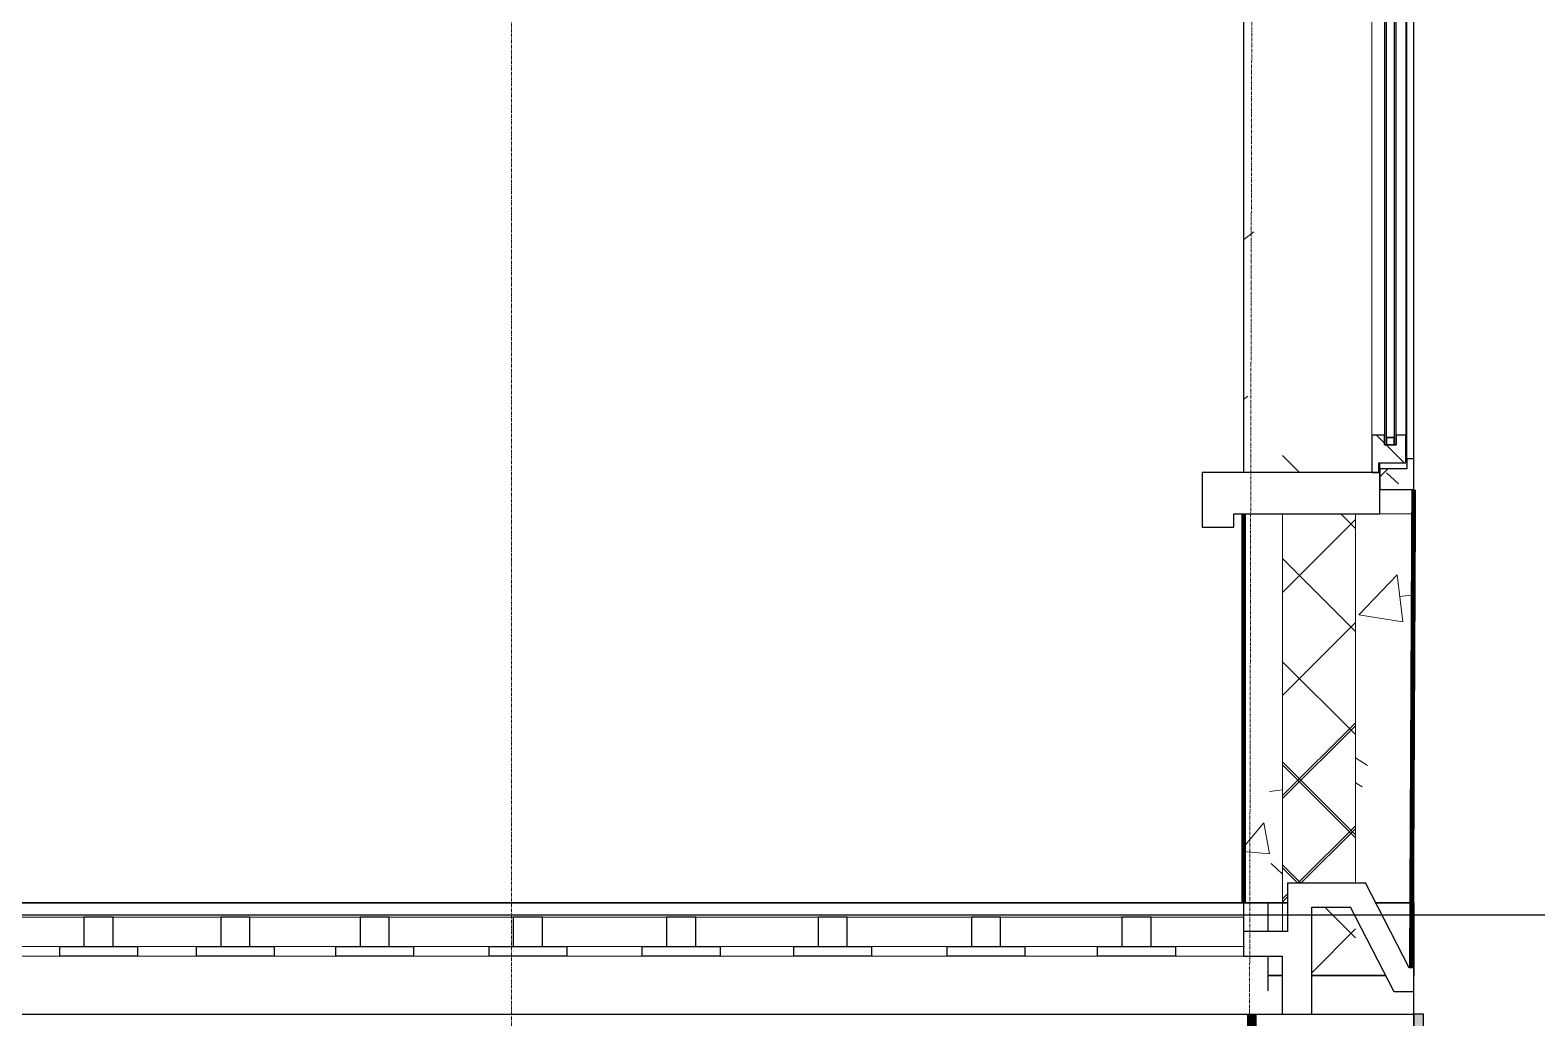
# Model space of a CAD drawing. Header units: inches. Extents: x -2431 to 214825, y 3 to 92804.
# Drawn here: x 171862 to 174963, y 11804 to 13836 of the extents above; entities that cross this region are included whole.
import ezdxf

# ---------------------------------------------------------------- set-up
doc = ezdxf.new("R2010")
doc.units = ezdxf.units.IN
doc.header["$MEASUREMENT"] = 0
doc.linetypes.add('Линия сетки', pattern=[22.225, 12.7, -3.175, 3.175, -3.175])
for name, color, linetype, lineweight in [('A-FLOR', 250, 'Continuous', 9), ('A-GLAZ', 250, 'Continuous', 9), ('A-WALL', 250, 'Continuous', 9), ('A-WALL-PATT', 250, 'Continuous', 25), ('S-FNDN', 250, 'Continuous', 9), ('S-GRID', 250, 'Continuous', 9)]:
    doc.layers.add(name, color=color, linetype=linetype, lineweight=lineweight)
doc.layers.add('Стены', color=250, linetype='Continuous')
doc.layers.add('Фундамент', color=30, linetype='Continuous')

# ---------------------------------------------------------------- blocks, each defined once
blk = doc.blocks.new('Окно 3-Откидное - Среднее глухое - Один переплет с многокамерным стеклопакетом - 30674-99 - Окно 3-Откидное - Среднее глухое - Один переплет с многокамерным стеклопакетом - 30674-99-V5-Сечение 1')
at = {"layer": 'A-GLAZ'}
h = blk.add_hatch(dxfattribs=at)
h.set_pattern_fill('FP_7', color=256, style=0, pattern_type=2)
h.set_pattern_definition([(45, (18648.64, 22050), (-84.853, 84.853), [])])
h.paths.add_polyline_path([(18649, 18850), (18669.7, 18850), (18669.7, 18913), (18655.7, 18913), (18655.7, 18893), (18599.7, 18893), (18599.7, 18850)], flags=0)
h.paths.add_polyline_path([(18669.7, 20187), (18669.7, 20250), (18599.7, 20250), (18599.7, 20207), (18655.7, 20207), (18655.7, 20187)], flags=0)
h = blk.add_hatch(dxfattribs=at)
h.set_pattern_fill('FP_6', color=256, style=0, pattern_type=2)
h.set_pattern_definition([(135, (18648.64, 22050), (-70.7107, -70.7107), [])])
h.paths.add_polyline_path([(18583.7, 18885), (18597.7, 18885), (18597.7, 18905), (18653.7, 18905), (18653.7, 18962), (18633.7, 18962), (18633.7, 18942), (18609.7, 18942), (18609.7, 18962), (18583.7, 18962)], flags=0)
h.paths.add_polyline_path([(18649, 20138), (18653.7, 20138), (18653.7, 20195), (18597.7, 20195), (18597.7, 20215), (18583.7, 20215), (18583.7, 20138), (18609.7, 20138), (18609.7, 20158), (18633.7, 20158), (18633.7, 20138)], flags=0)
for p, q in [((18669.7, 20300), (18599.7, 20300)), ((18599.7, 20300), (18599.7, 20250)), ((18669.7, 20250), (18669.7, 20300)), ((18599.7, 20250), (18669.7, 20250)), ((18599.7, 20195), (18599.7, 20207)), ((18655.7, 18913), (18655.7, 20187)), ((18669.7, 18913), (18669.7, 20187)), ((18583.7, 18962), (18583.7, 20138)), ((18653.7, 20138), (18653.7, 18962)), ((18599.7, 18893), (18599.7, 18905)), ((18669.7, 18850), (18599.7, 18850)), ((18599.7, 18850), (18599.7, 18800)), ((18669.7, 18800), (18669.7, 18850)), ((18599.7, 18800), (18669.7, 18800))]:
    blk.add_line(p, q, dxfattribs=at)
at = {"layer": 'A-GLAZ', "lineweight": 25}
for p, q in [((18599.7, 20250), (18599.7, 20207)), ((18669.7, 20250), (18599.7, 20250)), ((18669.7, 20187), (18669.7, 20250)), ((18597.7, 20215), (18583.7, 20215)), ((18583.7, 20215), (18583.7, 20138)), ((18597.7, 20195), (18597.7, 20215)), ((18653.7, 20195), (18597.7, 20195)), ((18599.7, 20207), (18655.7, 20207)), ((18653.7, 20138), (18653.7, 20195)), ((18655.7, 20207), (18655.7, 20187)), ((18655.7, 20187), (18669.7, 20187)), ((18583.7, 20138), (18609.7, 20138)), ((18613.7, 20158), (18609.7, 20158)), ((18609.7, 20158), (18609.7, 18942)), ((18609.7, 20138), (18609.7, 20158)), ((18609.7, 20158), (18633.7, 20158)), ((18613.7, 18942), (18613.7, 20158)), ((18633.7, 20158), (18629.7, 20158)), ((18629.7, 20158), (18629.7, 18942)), ((18633.7, 18942), (18633.7, 20158)), ((18633.7, 20158), (18633.7, 20138)), ((18633.7, 20138), (18653.7, 20138)), ((18609.7, 18962), (18583.7, 18962)), ((18583.7, 18962), (18583.7, 18885)), ((18609.7, 18942), (18609.7, 18962)), ((18653.7, 18962), (18633.7, 18962)), ((18633.7, 18962), (18633.7, 18942)), ((18653.7, 18905), (18653.7, 18962)), ((18609.7, 18942), (18613.7, 18942)), ((18633.7, 18942), (18609.7, 18942)), ((18629.7, 18942), (18633.7, 18942)), ((18597.7, 18885), (18597.7, 18905)), ((18597.7, 18905), (18653.7, 18905)), ((18599.7, 18893), (18599.7, 18850)), ((18655.7, 18893), (18599.7, 18893)), ((18669.7, 18913), (18655.7, 18913)), ((18655.7, 18913), (18655.7, 18893)), ((18669.7, 18850), (18669.7, 18913)), ((18583.7, 18885), (18597.7, 18885)), ((18599.7, 18850), (18669.7, 18850))]:
    blk.add_line(p, q, dxfattribs=at)
at = {"layer": 'A-GLAZ', "lineweight": 35}
for p, q in [((18629.7, 20158), (18613.7, 20158)), ((18613.7, 20158), (18613.7, 20143)), ((18613.7, 20143), (18629.7, 20143)), ((18629.7, 20143), (18629.7, 20158)), ((18629.7, 18957), (18613.7, 18957)), ((18613.7, 18957), (18613.7, 18942)), ((18629.7, 18942), (18629.7, 18957)), ((18613.7, 18942), (18629.7, 18942))]:
    blk.add_line(p, q, dxfattribs=at)

msp = doc.modelspace()

# ---------------------------------------------------------------- hatches: boundary and pattern name
at = {"layer": 'Фундамент'}
h = msp.add_hatch(color=256, dxfattribs=at)
h.dxf.hatch_style = 1
h.paths.add_polyline_path([(174729.57652, 11811.36464), (174709.57652, 11811.36464), (174709.57652, 11678.34898), (174729.57652, 11678.34898)])
h.paths.add_polyline_path([(174729.57652, 11532.75151), (174709.57652, 11532.75151), (174709.57652, 11429.1432), (174729.57652, 11429.1432)])
h.paths.add_polyline_path([(174729.57652, 11302.2367), (174709.57652, 11302.2367), (174709.57652, 11241.06709), (174729.57652, 11241.68919)])
h.paths.add_polyline_path([(174729.57652, 11241.68919), (174709.57652, 11241.06709), (174709.57652, 10539.79951), (174710.64231, 11217.99518), (174717.92362, 11217.99518), (174717.92362, 11197.26391), (174729.57652, 11197.2456)])
h.paths.add_polyline_path([(174729.57652, 11043.97377), (174717.92362, 11043.97377), (174717.92362, 10939.63744), (174729.57652, 10939.63744)], flags=17)
h.paths.add_polyline_path([(174717.92362, 10966.06242), (174710.2464, 10966.06242), (174710.20487, 10939.63744), (174717.92362, 10939.63744)], flags=17)
h.paths.add_polyline_path([(174717.92362, 11043.97377), (174710.36883, 11043.97377), (174710.2464, 10966.06242), (174717.92362, 10966.06242)], flags=17)

# ---------------------------------------------------------------- linework, layer by layer
for p, q in [((174637.57652, 12925.74682), (174274.02103, 12925.74682)), ((174274.02103, 12925.74682), (174274.02103, 12840.74682)), ((174639.57652, 12840.74682), (174639.57652, 12925.74682)), ((174274.02103, 12840.74682), (174274.02103, 12813.45519)), ((174339.30598, 12813.45519), (174339.30598, 12840.74682)), ((174339.30598, 12840.74682), (174639.57652, 12840.74682)), ((174274.02103, 12813.45519), (174339.30598, 12813.45519)), ((174449.57652, 12081.37272), (174610.02404, 12081.37272)), ((174449.57652, 12081.37272), (174610.02404, 12081.37272)), ((174700.02404, 11907.16003), (174610.02404, 12081.37272)), ((174700.02404, 11907.16003), (174610.02404, 12081.37272)), ((171333.69363, 12040.74682), (174359.57652, 12040.74682)), ((171333.69363, 12040.74682), (174359.57652, 12040.74682)), ((171333.69363, 12040.74682), (174359.57652, 12040.74682)), ((171333.69363, 12040.74682), (174359.57652, 12040.74682)), ((172032.61092, 12010.74682), (171972.61092, 12010.74682)), ((171972.61092, 12010.74682), (171972.61092, 11950.74682)), ((172032.61092, 12010.74682), (171972.61092, 12010.74682)), ((171972.61092, 12010.74682), (171972.61092, 11950.74682)), ((172032.61092, 12010.74682), (171972.61092, 12010.74682)), ((171972.61092, 12010.74682), (171972.61092, 11950.74682)), ((172032.61092, 12010.74682), (171972.61092, 12010.74682)), ((171972.61092, 12010.74682), (171972.61092, 11950.74682)), ((172032.61092, 11950.74682), (172032.61092, 12010.74682)), ((172032.61092, 11950.74682), (172032.61092, 12010.74682)), ((172032.61092, 11950.74682), (172032.61092, 12010.74682)), ((172032.61092, 11950.74682), (172032.61092, 12010.74682)), ((172314.25194, 12010.74682), (172254.25194, 12010.74682)), ((172254.25194, 12010.74682), (172254.25194, 11950.74682)), ((172314.25194, 12010.74682), (172254.25194, 12010.74682)), ((172254.25194, 12010.74682), (172254.25194, 11950.74682)), ((172314.25194, 12010.74682), (172254.25194, 12010.74682)), ((172254.25194, 12010.74682), (172254.25194, 11950.74682)), ((172314.25194, 12010.74682), (172254.25194, 12010.74682)), ((172254.25194, 12010.74682), (172254.25194, 11950.74682)), ((172314.25194, 11950.74682), (172314.25194, 12010.74682)), ((172314.25194, 11950.74682), (172314.25194, 12010.74682)), ((172314.25194, 11950.74682), (172314.25194, 12010.74682)), ((172314.25194, 11950.74682), (172314.25194, 12010.74682)), ((172600.83464, 12010.74682), (172540.83464, 12010.74682)), ((172540.83464, 12010.74682), (172540.83464, 11950.74682)), ((172600.83464, 12010.74682), (172540.83464, 12010.74682)), ((172540.83464, 12010.74682), (172540.83464, 11950.74682)), ((172600.83464, 12010.74682), (172540.83464, 12010.74682)), ((172540.83464, 12010.74682), (172540.83464, 11950.74682)), ((172600.83464, 12010.74682), (172540.83464, 12010.74682)), ((172540.83464, 12010.74682), (172540.83464, 11950.74682)), ((172600.83464, 11950.74682), (172600.83464, 12010.74682)), ((172600.83464, 11950.74682), (172600.83464, 12010.74682)), ((172600.83464, 11950.74682), (172600.83464, 12010.74682)), ((172600.83464, 11950.74682), (172600.83464, 12010.74682)), ((172916.33464, 12010.74682), (172856.33464, 12010.74682)), ((172856.33464, 12010.74682), (172856.33464, 11950.74682)), ((172916.33464, 12010.74682), (172856.33464, 12010.74682)), ((172856.33464, 12010.74682), (172856.33464, 11950.74682)), ((172916.33464, 12010.74682), (172856.33464, 12010.74682)), ((172856.33464, 12010.74682), (172856.33464, 11950.74682)), ((172916.33464, 12010.74682), (172856.33464, 12010.74682)), ((172856.33464, 12010.74682), (172856.33464, 11950.74682)), ((172916.33464, 11950.74682), (172916.33464, 12010.74682)), ((172916.33464, 11950.74682), (172916.33464, 12010.74682)), ((172916.33464, 11950.74682), (172916.33464, 12010.74682)), ((172916.33464, 11950.74682), (172916.33464, 12010.74682)), ((173231.83464, 12010.74682), (173171.83464, 12010.74682)), ((173171.83464, 12010.74682), (173171.83464, 11950.74682)), ((173231.83464, 12010.74682), (173171.83464, 12010.74682)), ((173171.83464, 12010.74682), (173171.83464, 11950.74682)), ((173231.83464, 12010.74682), (173171.83464, 12010.74682)), ((173171.83464, 12010.74682), (173171.83464, 11950.74682)), ((173231.83464, 12010.74682), (173171.83464, 12010.74682)), ((173171.83464, 12010.74682), (173171.83464, 11950.74682)), ((173231.83464, 11950.74682), (173231.83464, 12010.74682)), ((173231.83464, 11950.74682), (173231.83464, 12010.74682)), ((173231.83464, 11950.74682), (173231.83464, 12010.74682)), ((173231.83464, 11950.74682), (173231.83464, 12010.74682)), ((173543.82027, 12010.74682), (173483.82027, 12010.74682)), ((173483.82027, 12010.74682), (173483.82027, 11950.74682)), ((173543.82027, 12010.74682), (173483.82027, 12010.74682)), ((173483.82027, 12010.74682), (173483.82027, 11950.74682)), ((173543.82027, 12010.74682), (173483.82027, 12010.74682)), ((173483.82027, 12010.74682), (173483.82027, 11950.74682)), ((173543.82027, 12010.74682), (173483.82027, 12010.74682)), ((173483.82027, 12010.74682), (173483.82027, 11950.74682)), ((173543.82027, 11950.74682), (173543.82027, 12010.74682)), ((173543.82027, 11950.74682), (173543.82027, 12010.74682)), ((173543.82027, 11950.74682), (173543.82027, 12010.74682)), ((173543.82027, 11950.74682), (173543.82027, 12010.74682)), ((173859.32027, 12010.74682), (173799.32027, 12010.74682)), ((173799.32027, 12010.74682), (173799.32027, 11950.74682)), ((173859.32027, 12010.74682), (173799.32027, 12010.74682)), ((173799.32027, 12010.74682), (173799.32027, 11950.74682)), ((173859.32027, 12010.74682), (173799.32027, 12010.74682)), ((173799.32027, 12010.74682), (173799.32027, 11950.74682)), ((173859.32027, 12010.74682), (173799.32027, 12010.74682)), ((173799.32027, 12010.74682), (173799.32027, 11950.74682)), ((173859.32027, 11950.74682), (173859.32027, 12010.74682)), ((173859.32027, 11950.74682), (173859.32027, 12010.74682)), ((173859.32027, 11950.74682), (173859.32027, 12010.74682)), ((173859.32027, 11950.74682), (173859.32027, 12010.74682)), ((174168.94223, 12010.74682), (174108.94223, 12010.74682)), ((174108.94223, 12010.74682), (174108.94223, 11950.74682)), ((174168.94223, 12010.74682), (174108.94223, 12010.74682)), ((174108.94223, 12010.74682), (174108.94223, 11950.74682)), ((174168.94223, 11950.74682), (174168.94223, 12010.74682)), ((174168.94223, 11950.74682), (174168.94223, 12010.74682)), ((174499.57652, 12031.37272), (174579.57652, 12031.37272)), ((174499.57652, 12031.37272), (174579.57652, 12031.37272)), ((174499.57652, 11811.36464), (174499.57652, 12031.37272)), ((174499.57652, 12031.37272), (174579.57652, 12031.37272)), ((174499.57652, 12031.37272), (174579.57652, 12031.37272)), ((174499.57652, 11811.36464), (174499.57652, 12031.37272)), ((174669.57652, 11857.16003), (174579.57652, 12031.37272)), ((174669.57652, 11857.16003), (174579.57652, 12031.37272)), ((174669.57652, 11857.16003), (174579.57652, 12031.37272)), ((174669.57652, 11857.16003), (174579.57652, 12031.37272)), ((171922.61092, 11950.74682), (172082.61092, 11950.74682)), ((171922.61092, 11930.74682), (171922.61092, 11950.74682)), ((171922.61092, 11950.74682), (172082.61092, 11950.74682)), ((171922.61092, 11930.74682), (171922.61092, 11950.74682)), ((171922.61092, 11950.74682), (172082.61092, 11950.74682)), ((171922.61092, 11930.74682), (171922.61092, 11950.74682)), ((171922.61092, 11950.74682), (172082.61092, 11950.74682)), ((171922.61092, 11930.74682), (171922.61092, 11950.74682)), ((171972.61092, 11950.74682), (172032.61092, 11950.74682)), ((171972.61092, 11950.74682), (172032.61092, 11950.74682)), ((171972.61092, 11950.74682), (172032.61092, 11950.74682)), ((171972.61092, 11950.74682), (172032.61092, 11950.74682)), ((172082.61092, 11950.74682), (172082.61092, 11930.74682)), ((172082.61092, 11950.74682), (172082.61092, 11930.74682)), ((172082.61092, 11950.74682), (172082.61092, 11930.74682)), ((172082.61092, 11950.74682), (172082.61092, 11930.74682)), ((172204.25194, 11950.74682), (172364.25194, 11950.74682)), ((172204.25194, 11930.74682), (172204.25194, 11950.74682)), ((172204.25194, 11950.74682), (172364.25194, 11950.74682)), ((172204.25194, 11930.74682), (172204.25194, 11950.74682)), ((172204.25194, 11950.74682), (172364.25194, 11950.74682)), ((172204.25194, 11930.74682), (172204.25194, 11950.74682)), ((172204.25194, 11950.74682), (172364.25194, 11950.74682)), ((172204.25194, 11930.74682), (172204.25194, 11950.74682)), ((172254.25194, 11950.74682), (172314.25194, 11950.74682)), ((172254.25194, 11950.74682), (172314.25194, 11950.74682)), ((172254.25194, 11950.74682), (172314.25194, 11950.74682)), ((172254.25194, 11950.74682), (172314.25194, 11950.74682)), ((172364.25194, 11950.74682), (172364.25194, 11930.74682)), ((172364.25194, 11950.74682), (172364.25194, 11930.74682)), ((172364.25194, 11950.74682), (172364.25194, 11930.74682)), ((172364.25194, 11950.74682), (172364.25194, 11930.74682)), ((172490.83464, 11950.74682), (172650.83464, 11950.74682)), ((172490.83464, 11930.74682), (172490.83464, 11950.74682)), ((172490.83464, 11950.74682), (172650.83464, 11950.74682)), ((172490.83464, 11930.74682), (172490.83464, 11950.74682)), ((172490.83464, 11950.74682), (172650.83464, 11950.74682)), ((172490.83464, 11930.74682), (172490.83464, 11950.74682)), ((172490.83464, 11950.74682), (172650.83464, 11950.74682)), ((172490.83464, 11930.74682), (172490.83464, 11950.74682)), ((172540.83464, 11950.74682), (172600.83464, 11950.74682)), ((172540.83464, 11950.74682), (172600.83464, 11950.74682)), ((172540.83464, 11950.74682), (172600.83464, 11950.74682)), ((172540.83464, 11950.74682), (172600.83464, 11950.74682)), ((172650.83464, 11950.74682), (172650.83464, 11930.74682)), ((172650.83464, 11950.74682), (172650.83464, 11930.74682)), ((172650.83464, 11950.74682), (172650.83464, 11930.74682)), ((172650.83464, 11950.74682), (172650.83464, 11930.74682)), ((172806.33464, 11950.74682), (172966.33464, 11950.74682)), ((172806.33464, 11930.74682), (172806.33464, 11950.74682)), ((172806.33464, 11950.74682), (172966.33464, 11950.74682)), ((172806.33464, 11930.74682), (172806.33464, 11950.74682)), ((172806.33464, 11950.74682), (172966.33464, 11950.74682)), ((172806.33464, 11930.74682), (172806.33464, 11950.74682)), ((172806.33464, 11950.74682), (172966.33464, 11950.74682)), ((172806.33464, 11930.74682), (172806.33464, 11950.74682)), ((172856.33464, 11950.74682), (172916.33464, 11950.74682)), ((172856.33464, 11950.74682), (172916.33464, 11950.74682)), ((172856.33464, 11950.74682), (172916.33464, 11950.74682)), ((172856.33464, 11950.74682), (172916.33464, 11950.74682)), ((172966.33464, 11950.74682), (172966.33464, 11930.74682)), ((172966.33464, 11950.74682), (172966.33464, 11930.74682)), ((172966.33464, 11950.74682), (172966.33464, 11930.74682)), ((172966.33464, 11950.74682), (172966.33464, 11930.74682)), ((173121.83464, 11950.74682), (173281.83464, 11950.74682)), ((173121.83464, 11930.74682), (173121.83464, 11950.74682)), ((173121.83464, 11950.74682), (173281.83464, 11950.74682)), ((173121.83464, 11930.74682), (173121.83464, 11950.74682)), ((173121.83464, 11950.74682), (173281.83464, 11950.74682)), ((173121.83464, 11930.74682), (173121.83464, 11950.74682)), ((173121.83464, 11950.74682), (173281.83464, 11950.74682)), ((173121.83464, 11930.74682), (173121.83464, 11950.74682)), ((173171.83464, 11950.74682), (173231.83464, 11950.74682)), ((173171.83464, 11950.74682), (173231.83464, 11950.74682)), ((173171.83464, 11950.74682), (173231.83464, 11950.74682)), ((173171.83464, 11950.74682), (173231.83464, 11950.74682)), ((173281.83464, 11950.74682), (173281.83464, 11930.74682)), ((173281.83464, 11950.74682), (173281.83464, 11930.74682)), ((173281.83464, 11950.74682), (173281.83464, 11930.74682)), ((173281.83464, 11950.74682), (173281.83464, 11930.74682)), ((173433.82027, 11950.74682), (173593.82027, 11950.74682)), ((173433.82027, 11930.74682), (173433.82027, 11950.74682)), ((173433.82027, 11950.74682), (173593.82027, 11950.74682)), ((173433.82027, 11930.74682), (173433.82027, 11950.74682)), ((173433.82027, 11950.74682), (173593.82027, 11950.74682)), ((173433.82027, 11930.74682), (173433.82027, 11950.74682)), ((173433.82027, 11950.74682), (173593.82027, 11950.74682)), ((173433.82027, 11930.74682), (173433.82027, 11950.74682)), ((173483.82027, 11950.74682), (173543.82027, 11950.74682)), ((173483.82027, 11950.74682), (173543.82027, 11950.74682)), ((173483.82027, 11950.74682), (173543.82027, 11950.74682)), ((173483.82027, 11950.74682), (173543.82027, 11950.74682)), ((173593.82027, 11950.74682), (173593.82027, 11930.74682)), ((173593.82027, 11950.74682), (173593.82027, 11930.74682)), ((173593.82027, 11950.74682), (173593.82027, 11930.74682)), ((173593.82027, 11950.74682), (173593.82027, 11930.74682)), ((173749.32027, 11950.74682), (173909.32027, 11950.74682)), ((173749.32027, 11930.74682), (173749.32027, 11950.74682)), ((173749.32027, 11950.74682), (173909.32027, 11950.74682)), ((173749.32027, 11930.74682), (173749.32027, 11950.74682)), ((173749.32027, 11950.74682), (173909.32027, 11950.74682)), ((173749.32027, 11930.74682), (173749.32027, 11950.74682)), ((173749.32027, 11950.74682), (173909.32027, 11950.74682)), ((173749.32027, 11930.74682), (173749.32027, 11950.74682)), ((173799.32027, 11950.74682), (173859.32027, 11950.74682)), ((173799.32027, 11950.74682), (173859.32027, 11950.74682)), ((173799.32027, 11950.74682), (173859.32027, 11950.74682)), ((173799.32027, 11950.74682), (173859.32027, 11950.74682)), ((173909.32027, 11950.74682), (173909.32027, 11930.74682)), ((173909.32027, 11950.74682), (173909.32027, 11930.74682)), ((173909.32027, 11950.74682), (173909.32027, 11930.74682)), ((173909.32027, 11950.74682), (173909.32027, 11930.74682)), ((174058.94223, 11950.74682), (174218.94223, 11950.74682)), ((174058.94223, 11930.74682), (174058.94223, 11950.74682)), ((174058.94223, 11950.74682), (174218.94223, 11950.74682)), ((174058.94223, 11930.74682), (174058.94223, 11950.74682)), ((174058.94223, 11950.74682), (174218.94223, 11950.74682)), ((174058.94223, 11930.74682), (174058.94223, 11950.74682)), ((174058.94223, 11950.74682), (174218.94223, 11950.74682)), ((174058.94223, 11930.74682), (174058.94223, 11950.74682)), ((174108.94223, 11950.74682), (174168.94223, 11950.74682)), ((174108.94223, 11950.74682), (174168.94223, 11950.74682)), ((174218.94223, 11950.74682), (174218.94223, 11930.74682)), ((174218.94223, 11950.74682), (174218.94223, 11930.74682)), ((174218.94223, 11950.74682), (174218.94223, 11930.74682)), ((174218.94223, 11950.74682), (174218.94223, 11930.74682)), ((172082.61092, 11930.74682), (171922.61092, 11930.74682)), ((172082.61092, 11930.74682), (171922.61092, 11930.74682)), ((172082.61092, 11930.74682), (171922.61092, 11930.74682)), ((172082.61092, 11930.74682), (171922.61092, 11930.74682)), ((172364.25194, 11930.74682), (172204.25194, 11930.74682)), ((172364.25194, 11930.74682), (172204.25194, 11930.74682)), ((172364.25194, 11930.74682), (172204.25194, 11930.74682)), ((172364.25194, 11930.74682), (172204.25194, 11930.74682)), ((172650.83464, 11930.74682), (172490.83464, 11930.74682)), ((172650.83464, 11930.74682), (172490.83464, 11930.74682)), ((172650.83464, 11930.74682), (172490.83464, 11930.74682)), ((172650.83464, 11930.74682), (172490.83464, 11930.74682)), ((172966.33464, 11930.74682), (172806.33464, 11930.74682)), ((172966.33464, 11930.74682), (172806.33464, 11930.74682)), ((172966.33464, 11930.74682), (172806.33464, 11930.74682)), ((172966.33464, 11930.74682), (172806.33464, 11930.74682)), ((173281.83464, 11930.74682), (173121.83464, 11930.74682)), ((173281.83464, 11930.74682), (173121.83464, 11930.74682)), ((173281.83464, 11930.74682), (173121.83464, 11930.74682)), ((173281.83464, 11930.74682), (173121.83464, 11930.74682)), ((173593.82027, 11930.74682), (173433.82027, 11930.74682)), ((173593.82027, 11930.74682), (173433.82027, 11930.74682)), ((173593.82027, 11930.74682), (173433.82027, 11930.74682)), ((173593.82027, 11930.74682), (173433.82027, 11930.74682)), ((173909.32027, 11930.74682), (173749.32027, 11930.74682)), ((173909.32027, 11930.74682), (173749.32027, 11930.74682)), ((173909.32027, 11930.74682), (173749.32027, 11930.74682)), ((173909.32027, 11930.74682), (173749.32027, 11930.74682)), ((174218.94223, 11930.74682), (174058.94223, 11930.74682)), ((174218.94223, 11930.74682), (174058.94223, 11930.74682)), ((174218.94223, 11930.74682), (174058.94223, 11930.74682)), ((174218.94223, 11930.74682), (174058.94223, 11930.74682)), ((174359.57652, 11930.74682), (174439.57652, 11930.74682)), ((174359.57652, 11930.74682), (174439.57652, 11930.74682)), ((174439.57652, 11811.36464), (174439.57652, 11930.74682)), ((174439.57652, 11811.36464), (174439.57652, 11930.74682)), ((174709.57652, 11857.16003), (174669.57652, 11857.16003)), ((174709.57652, 11857.16003), (174669.57652, 11857.16003)), ((168325.23347, 11811.36464), (174439.57652, 11811.36464)), ((168325.23347, 11811.36464), (174439.57652, 11811.36464))]:
    msp.add_line(p, q)
at = {"lineweight": 0}
for p, q in [((171333.69363, 12010.74682), (174359.57652, 12010.74682)), ((171333.69363, 12010.74682), (174359.57652, 12010.74682)), ((171333.69363, 12010.74682), (174359.57652, 12010.74682)), ((171333.69363, 12010.74682), (174359.57652, 12010.74682)), ((171333.69363, 11950.74682), (174361.57652, 11950.74682)), ((171333.69363, 11950.74682), (174361.57652, 11950.74682)), ((171333.69363, 11950.74682), (174361.57652, 11950.74682)), ((171333.69363, 11950.74682), (174361.57652, 11950.74682)), ((171333.69363, 11930.74682), (174359.57652, 11930.74682)), ((171333.69363, 11930.74682), (174359.57652, 11930.74682)), ((171333.69363, 11930.74682), (174359.57652, 11930.74682)), ((171333.69363, 11930.74682), (174359.57652, 11930.74682))]:
    msp.add_line(p, q, dxfattribs=at)
at = {"lineweight": -2, "ltscale": 25}
msp.add_line((174709.57652, 11906.98904), (174700.11238, 11906.98904), dxfattribs=at)
msp.add_line((174709.57652, 11906.98904), (174700.11238, 11906.98904), dxfattribs=at)
at = {"const_width": 10}
for points in [[(174704.84445, 11906.98904), (174709.57652, 12890.74682)], [(174359.57652, 12040.74682), (174359.57652, 12840.74682)]]:
    msp.add_lwpolyline(points, dxfattribs=at)
at = {"layer": 'A-FLOR', "lineweight": 35}
for p, q in [((174449.57652, 12040.74682), (168376.33062, 12040.74682)), ((174449.57652, 12040.74682), (168376.33062, 12040.74682)), ((174709.57652, 12040.74682), (174631.01178, 12040.74682)), ((174709.57652, 12040.74682), (174631.01178, 12040.74682)), ((174709.57652, 11890.74682), (174709.57652, 12040.74682)), ((174709.57652, 11890.74682), (174709.57652, 12040.74682)), ((174709.57652, 11890.74682), (174709.57652, 12040.74682)), ((174709.57652, 11890.74682), (174709.57652, 12040.74682)), ((174409.57652, 11890.74682), (174439.57652, 11890.74682)), ((174409.57652, 11890.74682), (174439.57652, 11890.74682)), ((174499.57652, 11890.74682), (174652.22526, 11890.74682)), ((174499.57652, 11890.74682), (174652.22526, 11890.74682))]:
    msp.add_line(p, q, dxfattribs=at)
at = {"layer": 'A-WALL', "lineweight": 25}
for p, q in [((174709.57652, 12040.74682), (174709.57652, 14857.16003)), ((174709.57652, 12040.74682), (174709.57652, 14857.16003)), ((174709.57652, 12040.74682), (174709.57652, 14857.16003)), ((174709.57652, 12040.74682), (174709.57652, 14857.16003)), ((174359.57652, 14741.37272), (174359.57652, 12925.74682)), ((174359.57652, 14741.37272), (174359.57652, 12925.74682)), ((174359.57652, 14741.37272), (174359.57652, 12925.74682)), ((174359.57652, 14741.37272), (174359.57652, 12925.74682)), ((174359.57652, 14741.37272), (174359.57652, 12925.74682)), ((174359.57652, 14741.37272), (174359.57652, 12925.74682)), ((174359.57652, 12840.74682), (174359.57652, 12040.74682)), ((174359.57652, 12840.74682), (174359.57652, 11930.74682)), ((174359.57652, 12840.74682), (174359.57652, 12040.74682)), ((174359.57652, 12840.74682), (174359.57652, 12040.74682)), ((174359.57652, 12840.74682), (174359.57652, 11930.74682)), ((174359.57652, 12840.74682), (174359.57652, 12040.74682)), ((174449.57652, 12040.74682), (174359.57652, 12040.74682)), ((174449.57652, 12040.74682), (174359.57652, 12040.74682)), ((174709.57652, 12040.74682), (174631.01178, 12040.74682)), ((174709.57652, 12040.74682), (174631.01178, 12040.74682))]:
    msp.add_line(p, q, dxfattribs=at)
at = {"layer": 'A-WALL'}
for p, q in [((174439.57652, 12840.74682), (174439.57652, 12040.74682)), ((174439.57652, 12840.74682), (174439.57652, 11981.37272)), ((174439.57652, 12840.74682), (174439.57652, 12040.74682)), ((174439.57652, 12840.74682), (174439.57652, 12040.74682)), ((174439.57652, 12840.74682), (174439.57652, 11981.37272)), ((174439.57652, 12840.74682), (174439.57652, 12040.74682)), ((174589.57652, 12840.74682), (174589.57652, 12081.37272)), ((174589.57652, 12840.74682), (174589.57652, 12081.37272)), ((174589.57652, 12840.74682), (174589.57652, 12081.37272)), ((174589.57652, 12840.74682), (174589.57652, 12081.37272)), ((174589.57652, 12840.74682), (174589.57652, 12081.37272)), ((174589.57652, 12840.74682), (174589.57652, 12081.37272)), ((174439.57652, 11930.74682), (174439.57652, 11811.36464)), ((174439.57652, 11930.74682), (174439.57652, 11811.36464))]:
    msp.add_line(p, q, dxfattribs=at)
at = {"layer": 'A-WALL-PATT', "linetype": 'Continuous', "lineweight": 9}
for p, q in [((174359.57652, 13404.885), (174380.6371, 13421.04535)), ((174359.57652, 13404.885), (174380.6371, 13421.04535)), ((174359.57652, 13076.14497), (174368.28241, 13082.82523)), ((174359.57652, 13076.14497), (174368.28241, 13082.82523)), ((174474.6797, 12925.74682), (174439.57652, 12960.85)), ((174474.6797, 12925.74682), (174439.57652, 12960.85)), ((174653.42717, 12925.28908), (174678.1466, 12902.63789)), ((174653.42717, 12925.28908), (174678.1466, 12902.63789)), ((174589.57652, 12810.85), (174559.6797, 12840.74682)), ((174589.57652, 12810.85), (174559.6797, 12840.74682)), ((174439.57652, 12679.161), (174589.57652, 12829.161)), ((174439.57652, 12679.161), (174589.57652, 12829.161)), ((174589.57652, 12598.71797), (174439.57652, 12748.71797)), ((174589.57652, 12598.71797), (174439.57652, 12748.71797)), ((174596.33133, 12632.92363), (174675.46633, 12715.39873)), ((174596.33133, 12632.92363), (174675.46633, 12715.39873)), ((174686.89023, 12619.01323), (174675.6646, 12715.50242)), ((174686.89023, 12619.01323), (174675.6646, 12715.50242)), ((174680.18251, 12670.46754), (174709.57652, 12674.33733)), ((174680.18251, 12670.46754), (174709.57652, 12674.33733)), ((174596.32367, 12632.92074), (174686.68336, 12618.90648)), ((174596.32367, 12632.92074), (174686.68336, 12618.90648)), ((174439.57652, 12467.02897), (174589.57652, 12617.02897)), ((174439.57652, 12467.02897), (174589.57652, 12617.02897)), ((174589.57652, 12386.58593), (174439.57652, 12536.58593)), ((174589.57652, 12386.58593), (174439.57652, 12536.58593)), ((174439.57652, 12261.14152), (174589.57652, 12411.14152)), ((174439.57652, 12261.14152), (174589.57652, 12411.14152)), ((174439.57652, 12254.89694), (174589.57652, 12404.89694)), ((174439.57652, 12254.89694), (174589.57652, 12404.89694)), ((174589.57652, 12180.69848), (174439.57652, 12330.69848)), ((174589.57652, 12180.69848), (174439.57652, 12330.69848)), ((174589.57652, 12174.4539), (174439.57652, 12324.4539)), ((174589.57652, 12174.4539), (174439.57652, 12324.4539)), ((174589.57652, 12339.0552), (174614.1438, 12323.40411)), ((174589.57652, 12339.0552), (174614.1438, 12323.40411)), ((174589.57652, 12287.74545), (174603.36263, 12278.96273)), ((174589.57652, 12287.74545), (174603.36263, 12278.96273)), ((174412.90364, 12269.74541), (174439.57652, 12273.25696)), ((174412.90364, 12269.74541), (174439.57652, 12273.25696)), ((174359.57652, 12155.12259), (174401.38464, 12204.94756)), ((174359.57652, 12155.12259), (174401.38464, 12204.94756)), ((174412.95662, 12141.19173), (174401.2095, 12204.87739)), ((174412.95662, 12141.19173), (174401.2095, 12204.87739)), ((174471.93975, 12081.37272), (174589.57652, 12199.00949)), ((174471.93975, 12081.37272), (174589.57652, 12199.00949)), ((174478.18434, 12081.37272), (174589.57652, 12192.7649)), ((174478.18434, 12081.37272), (174589.57652, 12192.7649)), ((174359.57652, 12145.92484), (174413.13383, 12141.23918)), ((174359.57652, 12145.92484), (174413.13383, 12141.23918)), ((174415.96919, 12121.47469), (174439.57652, 12099.84256)), ((174415.96919, 12121.47469), (174439.57652, 12099.84256)), ((174476.77025, 12081.37272), (174439.57652, 12118.56645)), ((174476.77025, 12081.37272), (174439.57652, 12118.56645)), ((174470.52567, 12081.37272), (174439.57652, 12112.32186)), ((174470.52567, 12081.37272), (174439.57652, 12112.32186)), ((174439.57652, 12049.00949), (174449.57652, 12059.00949)), ((174439.57652, 12049.00949), (174449.57652, 12059.00949)), ((174439.57652, 12042.7649), (174449.57652, 12052.7649)), ((174439.57652, 12042.7649), (174449.57652, 12052.7649)), ((174589.57652, 11968.56645), (174526.77025, 12031.37272)), ((174589.57652, 11968.56645), (174526.77025, 12031.37272)), ((174499.57652, 11896.87745), (174589.57652, 11986.87745)), ((174499.57652, 11896.87745), (174589.57652, 11986.87745))]:
    msp.add_line(p, q, dxfattribs=at)
at = {"layer": 'S-FNDN', "lineweight": 25}
for p, q in [((174409.57652, 12040.74682), (174409.57652, 11981.37272)), ((174409.57652, 12040.74682), (174409.57652, 11981.37272)), ((174409.57652, 11930.74682), (174409.57652, 11859.43929)), ((174409.57652, 11930.74682), (174409.57652, 11859.43929)), ((174709.57652, 11241.06709), (174709.57652, 11890.74682)), ((174709.57652, 11241.06709), (174709.57652, 11890.74682))]:
    msp.add_line(p, q, dxfattribs=at)
at = {"layer": 'S-GRID', "linetype": 'Линия сетки', "ltscale": 0.5}
for p, q in [((172852.44773, 42486.79996), (172852.44773, 6427.63125)), ((174359.57652, 6334.38363), (174439.57652, 42440.74682))]:
    msp.add_line(p, q, dxfattribs=at)
at = {"layer": 'S-GRID', "linetype": 'Линия сетки'}
for p, q in [((174359.57652, 12925.74682), (174359.57652, 15840.74682)), ((174359.57652, 15840.74682), (174359.57652, 12925.74682))]:
    msp.add_line(p, q, dxfattribs=at)
at = {"layer": 'Стены'}
for p, q in [((174449.57652, 12081.37272), (174449.57652, 11981.37272)), ((174449.57652, 12081.37272), (174449.57652, 11981.37272)), ((174449.57652, 11981.37272), (174359.57652, 11981.37272)), ((174449.57652, 11981.37272), (174359.57652, 11981.37272))]:
    msp.add_line(p, q, dxfattribs=at)
at = {"layer": 'Фундамент'}
for p, q in [((108806.78343, 12016.03695), (178400.98792, 12016.03695)), ((174729.57652, 11811.36464), (174709.57652, 11811.36464))]:
    msp.add_line(p, q, dxfattribs=at)
at = {"layer": 'Фундамент', "const_width": 20}
msp.add_lwpolyline([(174376.11266, 9723.46535), (174376.11266, 11811.36464)], dxfattribs=at)
at = {"layer": 'Фундамент'}
msp.add_lwpolyline([(174376.11266, 11811.36464), (174709.57652, 11811.36464), (174709.57652, 9610.72841), (174376.11266, 9610.72841)], close=True, dxfattribs=at)
for points in [[(176074.49986, 10535.57496), (174709.57652, 10535.57496), (174709.57652, 11811.36464)], [(176074.49986, 10555.57496), (174729.57652, 10555.57496), (174729.57652, 11811.36464)]]:
    msp.add_lwpolyline(points, dxfattribs=at)

# ---------------------------------------------------------------- block references
at = {"layer": 'A-GLAZ'}
msp.add_blockref('Окно 3-Откидное - Среднее глухое - Один переплет с многокамерным стеклопакетом - 30674-99 - Окно 3-Откидное - Среднее глухое - Один переплет с многокамерным стеклопакетом - 30674-99-V5-Сечение 1', (156039.8829, -5959.25318), dxfattribs=at)

doc.saveas('drawing.dxf')
